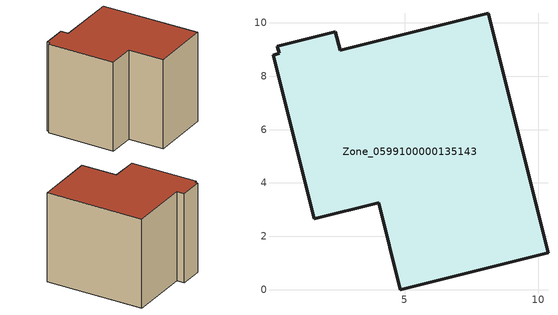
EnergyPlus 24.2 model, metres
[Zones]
Zone_0599100000135143
 floor ground (C_G): 2.59,8.96 8.12,10.36 10.36,1.39 4.84,0 4.02,3.26 1.61,2.66 0.07,8.77 0.31,8.86 0.24,9.12 2.41,9.66 z0
 wall outside (C_F): 1.61,2.66 4.02,3.26 4.84,0 10.36,1.39 8.12,10.36 2.59,8.96 2.41,9.66 0.24,9.12 0.31,8.86 0.07,8.77 1.61,2.66 z0:8.41
 roof outside (C_R): 0.31,8.86 0.07,8.77 1.61,2.66 4.02,3.26 4.84,0 10.36,1.39 8.12,10.36 2.59,8.96 2.41,9.66 0.24,9.12 z8.41
[BUILDING]
Pand.0599100000135143: North Axis=0; Terrain=City; Loads Convergence Tolerance Value=0.04; Temperature Convergence Tolerance Value=0.4; Solar Distribution=FullExterior; Maximum Number of Warmup Days=25; Minimum Number of Warmup Days=1
[Site:Location]
Rotterdam.The.Hague.AP_ZH_NLD Design_Conditions: Latitude=51.96; Longitude=4.45; Time Zone=1; Elevation=-4.5
[SITE:GROUNDTEMPERATURE:BUILDINGSURFACE]
18, 18, 18, 18, 18, 18, 18, 18, 18, 18, 18, 18
[MATERIAL] Thermal Absorptance=0.9; Solar Absorptance=0.7; Visible Absorptance=0.7
Name | Roughness | Thickness | Conductivity | Density | Specific Heat
G.TC.1975-1991 | MediumSmooth | 0.15 | 0.288461 | 540 | 1210
F.TC.1975-1991 | Rough | 0.3 | 0.230769 | 1920 | 840
R.TC.1975-1991 | MediumRough | 0.2 | 0.153846 | 1500 | 1000
[CONSTRUCTION]
C_G: G.TC.1975-1991
C_F: F.TC.1975-1991
C_R: R.TC.1975-1991
[ZONE]
Zone_0599100000135143: Type=1; Multiplier=1; Ceiling Height=Autocalculate; Volume=Autocalculate; Floor Area=autocalculate; Part of Total Floor Area=Yes
[ZONEINFILTRATION:DESIGNFLOWRATE]
Infil_Zone_0599100000135143: Zone or ZoneList or Space or SpaceList=Zone_0599100000135143; Schedule=AlwaysOn; Design Flow Rate Calculation Method=Flow/Area; Flow Rate per Floor Area=0.003; Constant Term Coefficient=1; Temperature Term Coefficient=0; Velocity Term Coefficient=0; Velocity Squared Term Coefficient=0
[HVACTEMPLATE:ZONE:IDEALLOADSAIRSYSTEM]
Zone_0599100000135143: Maximum Heating Supply Air Temperature=50; Minimum Cooling Supply Air Temperature=13; Maximum Heating Supply Air Humidity Ratio=0.0156; Minimum Cooling Supply Air Humidity Ratio=0.0077; Heating Limit=NoLimit; Cooling Limit=NoLimit; Dehumidification Control Type=ConstantSensibleHeatRatio; Cooling Sensible Heat Ratio=0.7; Dehumidification Setpoint=60; Humidification Control Type=None; Humidification Setpoint=30; Outdoor Air Method=None; Outdoor Air Flow Rate per Person=0.00944; Outdoor Air Flow Rate per Zone Floor Area=0; Outdoor Air Flow Rate per Zone=0; Demand Controlled Ventilation Type=None; Outdoor Air Economizer Type=NoEconomizer; Heat Recovery Type=None; Sensible Heat Recovery Effectiveness=0.7; Latent Heat Recovery Effectiveness=0.65
[ZONECONTROL:THERMOSTAT]
ThermostatControl_Zone_0599100000135143: Zone or ZoneList=Zone_0599100000135143; Control Type Schedule=DualSetpointControlType; Control 1=Thermostat_Zone_0599100000135143; Temperature Difference Between Cutout And Setpoint=0
[THERMOSTATSETPOINT:DUALSETPOINT]
Thermostat_Zone_0599100000135143: Heating Setpoint Temperature Schedule=HeatingSetpoint_Zone_0599100000135143; Cooling Setpoint Temperature Schedule=CoolingSetpoint_Zone_0599100000135143
[SCHEDULE:COMPACT]
HeatingSetpoint_Zone_0599100000135143: Through: 12/31, For: AllDays, Until: 24:00, 21
CoolingSetpoint_Zone_0599100000135143: Through: 12/31, For: AllDays, Until: 24:00, 24
DualSetpointControlType: Through: 12/31, For: AllDays, Until: 24:00, 4
AlwaysOn: Through: 12/31, For: AllDays, Until: 24:00, 1
